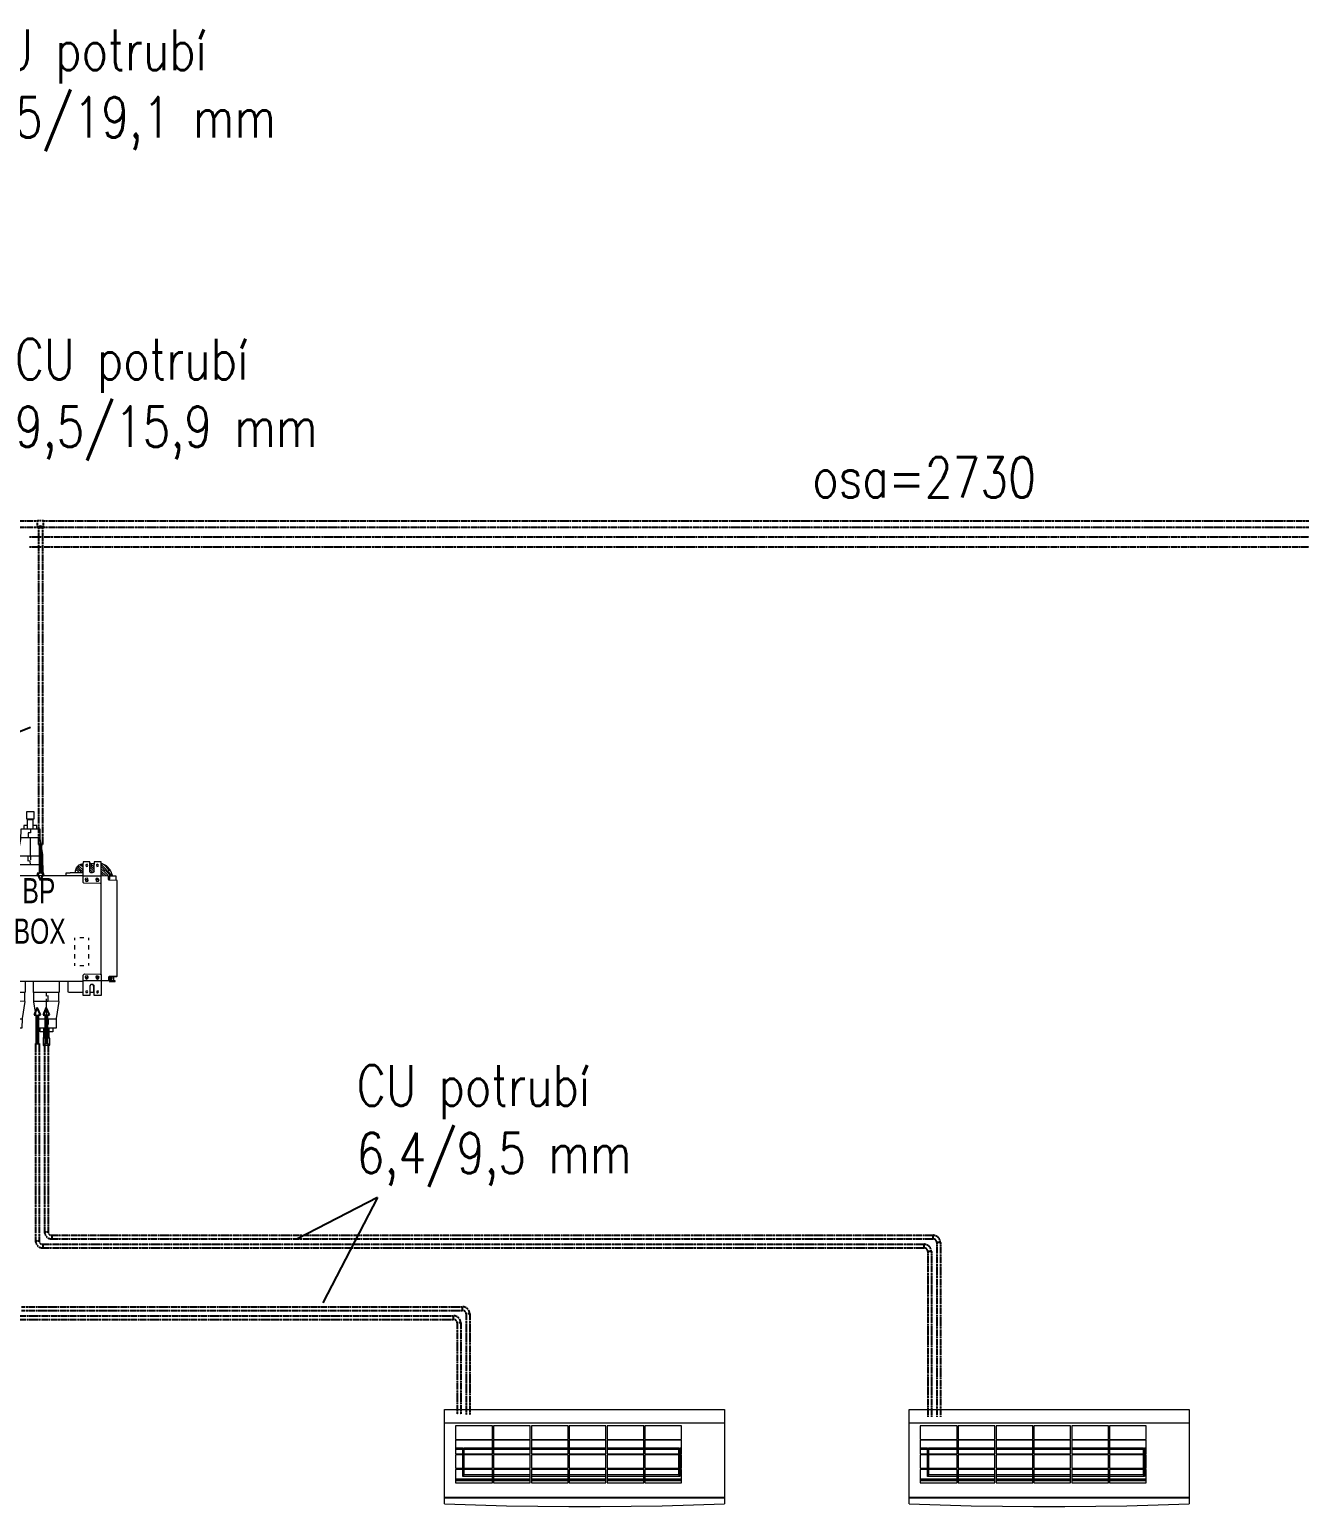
# Model space of a CAD drawing. Header units: millimetres. Extents: x 6550 to 26248, y -43348 to -38845.
# Drawn here: x 12874 to 16399, y -43348 to -39246 of the extents above; entities that cross this region are included whole.
import ezdxf

# ---------------------------------------------------------------- set-up
doc = ezdxf.new("R2010")
doc.units = ezdxf.units.MM
doc.linetypes.add('UnderCeiling', pattern=[6.7, 4.2, -1, 0.5, -1])
doc.layers.get('0').update_dxf_attribs({"color": 41})
doc.layers.add('Jednotky Daikin', color=41, linetype='Continuous')
doc.layers.add('TT_popis OT', color=41, linetype='Continuous')
for name, color, linetype, lineweight in [('PIPE-C1-EDGE', 41, 'Continuous', 25), ('VZT_DIMENZE_Pero_č.__16', 41, 'Continuous', 13), ('VZT_PROSTUPY_Pero_č.__16', 41, 'Continuous', 13)]:
    doc.layers.add(name, color=color, linetype=linetype, lineweight=lineweight)
doc.styles.add('GENERATED_STYLE_1', font='arial.ttf')
doc.styles.add('ROMANS', font='romans.shx', dxfattribs={"width": 0.8})

# ---------------------------------------------------------------- blocks, each defined once
blk = doc.blocks.new('RSen_55_ME_FB_SOg - ftxm20r5v1b - SH_daikin_tbq - standard-4344488-top')
at = {"lineweight": 18}
for p, q in [((-389, -6.7), (-389, -2.1)), ((-389, -2.1), (389, -2.1)), ((-389, -38.9), (-389, -7.5)), ((-389, -38.9), (389, -38.9)), ((389, -2.1), (389, -6.7)), ((389, -7.5), (389, -38.9)), ((-255.7, -47.3), (-357.7, -47.3)), ((-150.4, -47.3), (-252.4, -47.3)), ((-45.4, -47.3), (-147.4, -47.3)), ((59.6, -47.3), (-42.4, -47.3)), ((164.6, -47.3), (62.6, -47.3)), ((269.6, -47.3), (167.6, -47.3)), ((-357.7, -84.6), (-255.7, -84.6)), ((-255.7, -87.3), (-357.7, -87.3)), ((-357.7, -108.5), (-337.8, -108.5)), ((-255.7, -112.8), (-357.7, -112.8)), ((-337.8, -124.6), (-337.8, -108.5)), ((-334.8, -108.5), (-255.7, -108.5)), ((-334.8, -108.5), (-334.8, -124.6)), ((-252.4, -84.6), (-150.4, -84.6)), ((-150.4, -87.3), (-252.4, -87.3)), ((-252.4, -108.5), (-150.4, -108.5)), ((-150.4, -112.8), (-252.4, -112.8)), ((-147.4, -84.6), (-45.4, -84.6)), ((-45.4, -87.3), (-147.4, -87.3)), ((-147.4, -108.5), (-45.4, -108.5)), ((-45.4, -112.8), (-147.4, -112.8)), ((-42.4, -84.6), (59.6, -84.6)), ((59.6, -87.3), (-42.4, -87.3)), ((-42.4, -108.5), (59.6, -108.5)), ((59.6, -112.8), (-42.4, -112.8)), ((62.6, -84.6), (164.6, -84.6)), ((164.6, -87.3), (62.6, -87.3)), ((62.6, -108.5), (164.6, -108.5)), ((164.6, -112.8), (62.6, -112.8)), ((167.6, -84.6), (269.6, -84.6)), ((269.6, -87.3), (167.6, -87.3)), ((167.6, -108.5), (261.8, -108.5)), ((269.6, -112.8), (167.6, -112.8)), ((261.8, -124.6), (261.8, -108.5)), ((264.8, -108.5), (269.6, -108.5)), ((264.8, -108.5), (264.8, -124.6)), ((-357.7, -124.6), (-255.7, -124.6)), ((-255.7, -127.3), (-357.7, -127.3)), ((-337.8, -164.6), (-337.8, -127.3)), ((-334.8, -127.3), (-334.8, -164.6)), ((-252.4, -124.6), (-150.4, -124.6)), ((-150.4, -127.3), (-252.4, -127.3)), ((-147.4, -124.6), (-45.4, -124.6)), ((-45.4, -127.3), (-147.4, -127.3)), ((-42.4, -124.6), (59.6, -124.6)), ((59.6, -127.3), (-42.4, -127.3)), ((62.6, -124.6), (164.6, -124.6)), ((164.6, -127.3), (62.6, -127.3)), ((167.6, -124.6), (269.6, -124.6)), ((269.6, -127.3), (167.6, -127.3)), ((261.8, -164.6), (261.8, -127.3)), ((264.8, -127.3), (264.8, -164.6)), ((-357.7, -164.6), (-255.7, -164.6)), ((-255.7, -168), (-357.7, -168)), ((-357.7, -193.9), (-255.7, -193.9)), ((-357.7, -197.6), (-255.7, -197.6)), ((-357.7, -198.5), (-255.7, -198.5)), ((-337.8, -187.9), (-337.8, -168)), ((-255.7, -187.9), (-337.8, -187.9)), ((-334.8, -168), (-334.8, -181.9)), ((-334.8, -181.9), (-255.7, -181.9)), ((-334.8, -187.9), (-334.8, -181.9)), ((-252.4, -164.6), (-150.4, -164.6)), ((-150.4, -168), (-252.4, -168)), ((-252.4, -181.9), (-150.4, -181.9)), ((-150.4, -187.9), (-252.4, -187.9)), ((-252.4, -193.9), (-150.4, -193.9)), ((-252.4, -197.6), (-150.4, -197.6)), ((-252.4, -198.5), (-150.4, -198.5)), ((-147.4, -164.6), (-45.4, -164.6)), ((-45.4, -168), (-147.4, -168)), ((-147.4, -181.9), (-45.4, -181.9)), ((-45.4, -187.9), (-147.4, -187.9)), ((-147.4, -193.9), (-45.4, -193.9)), ((-147.4, -197.6), (-45.4, -197.6)), ((-147.4, -198.5), (-45.4, -198.5)), ((-42.4, -164.6), (59.6, -164.6)), ((59.6, -168), (-42.4, -168)), ((-42.4, -181.9), (59.6, -181.9)), ((59.6, -187.9), (-42.4, -187.9)), ((-42.4, -193.9), (59.6, -193.9)), ((-42.4, -197.6), (59.6, -197.6)), ((-42.4, -198.5), (59.6, -198.5)), ((62.6, -164.6), (164.6, -164.6)), ((164.6, -168), (62.6, -168)), ((62.6, -181.9), (164.6, -181.9)), ((164.6, -187.9), (62.6, -187.9)), ((62.6, -193.9), (164.6, -193.9)), ((62.6, -197.6), (164.6, -197.6)), ((62.6, -198.5), (164.6, -198.5)), ((167.6, -164.6), (269.6, -164.6)), ((269.6, -168), (167.6, -168)), ((167.6, -181.9), (261.8, -181.9)), ((264.8, -187.9), (167.6, -187.9)), ((167.6, -193.9), (269.6, -193.9)), ((167.6, -197.6), (269.6, -197.6)), ((167.6, -198.5), (269.6, -198.5)), ((261.8, -181.9), (261.8, -168)), ((261.8, -181.9), (261.8, -187.9)), ((264.8, -168), (264.8, -187.9)), ((-389, -246.6), (-389, -245.4)), ((-389, -245.4), (389, -245.4)), ((-357.7, -205.4), (-255.7, -205.4)), ((-252.4, -205.4), (-150.4, -205.4)), ((-147.4, -205.4), (-45.4, -205.4)), ((-42.4, -205.4), (59.6, -205.4)), ((62.6, -205.4), (164.6, -205.4)), ((167.6, -205.4), (269.6, -205.4)), ((389, -245.4), (389, -246.6)), ((-389, -264), (-389, -246.6)), ((-389, -246.6), (389, -246.6)), ((389, -246.6), (389, -263.9))]:
    blk.add_line(p, q, dxfattribs=at)
for points in [[(-389, -7.5, 0), (-389, -7.3, 0), (-389, -7.1, 0), (-389, -6.9, 0), (-389, -6.7, 0)], [(-389, -240.6, 0), (-389, -140.1, 0), (-389, -38.9, 0)], [(389, -6.7, 0), (389, -6.9, 0), (389, -7.1, 0), (389, -7.3, 0), (389, -7.5, 0)], [(389, -38.9, 0), (389, -140.1, 0), (389, -240.6, 0)], [(-357.7, -47.3, 0), (-357.7, -66, 0), (-357.7, -84.6, 0)], [(-255.7, -84.6, 0), (-255.7, -66, 0), (-255.7, -47.3, 0)], [(-252.4, -47.3, 0), (-252.4, -66, 0), (-252.4, -84.6, 0)], [(-150.4, -84.6, 0), (-150.4, -66, 0), (-150.4, -47.3, 0)], [(-147.4, -47.3, 0), (-147.4, -66, 0), (-147.4, -84.6, 0)], [(-45.4, -84.6, 0), (-45.4, -66, 0), (-45.4, -47.3, 0)], [(-42.4, -47.3, 0), (-42.4, -66, 0), (-42.4, -84.6, 0)], [(59.6, -84.6, 0), (59.6, -66, 0), (59.6, -47.3, 0)], [(62.6, -47.3, 0), (62.6, -66, 0), (62.6, -84.6, 0)], [(164.6, -84.6, 0), (164.6, -66, 0), (164.6, -47.3, 0)], [(167.6, -47.3, 0), (167.6, -66, 0), (167.6, -84.6, 0)], [(269.6, -84.6, 0), (269.6, -66, 0), (269.6, -47.3, 0)], [(-357.7, -87.3, 0), (-357.7, -106, 0), (-357.7, -124.6, 0)], [(-255.7, -124.6, 0), (-255.7, -106, 0), (-255.7, -87.3, 0)], [(-252.4, -87.3, 0), (-252.4, -106, 0), (-252.4, -124.6, 0)], [(-150.4, -124.6, 0), (-150.4, -106, 0), (-150.4, -87.3, 0)], [(-147.4, -87.3, 0), (-147.4, -106, 0), (-147.4, -124.6, 0)], [(-45.4, -124.6, 0), (-45.4, -106, 0), (-45.4, -87.3, 0)], [(-42.4, -87.3, 0), (-42.4, -106, 0), (-42.4, -124.6, 0)], [(59.6, -124.6, 0), (59.6, -106, 0), (59.6, -87.3, 0)], [(62.6, -87.3, 0), (62.6, -106, 0), (62.6, -124.6, 0)], [(164.6, -124.6, 0), (164.6, -106, 0), (164.6, -87.3, 0)], [(167.6, -87.3, 0), (167.6, -106, 0), (167.6, -124.6, 0)], [(269.6, -124.6, 0), (269.6, -106, 0), (269.6, -87.3, 0)], [(-357.7, -127.3, 0), (-357.7, -146, 0), (-357.7, -164.6, 0)], [(-255.7, -164.6, 0), (-255.7, -146, 0), (-255.7, -127.3, 0)], [(-252.4, -127.3, 0), (-252.4, -146, 0), (-252.4, -164.6, 0)], [(-150.4, -164.6, 0), (-150.4, -146, 0), (-150.4, -127.3, 0)], [(-147.4, -127.3, 0), (-147.4, -146, 0), (-147.4, -164.6, 0)], [(-45.4, -164.6, 0), (-45.4, -146, 0), (-45.4, -127.3, 0)], [(-42.4, -127.3, 0), (-42.4, -146, 0), (-42.4, -164.6, 0)], [(59.6, -164.6, 0), (59.6, -146, 0), (59.6, -127.3, 0)], [(62.6, -127.3, 0), (62.6, -146, 0), (62.6, -164.6, 0)], [(164.6, -164.6, 0), (164.6, -146, 0), (164.6, -127.3, 0)], [(167.6, -127.3, 0), (167.6, -146, 0), (167.6, -164.6, 0)], [(269.6, -164.6, 0), (269.6, -146, 0), (269.6, -127.3, 0)], [(-357.7, -168, 0), (-357.7, -186.7, 0), (-357.7, -205.4, 0)], [(-255.7, -205.4, 0), (-255.7, -186.7, 0), (-255.7, -168, 0)], [(-252.4, -168, 0), (-252.4, -186.7, 0), (-252.4, -205.4, 0)], [(-150.4, -205.4, 0), (-150.4, -186.7, 0), (-150.4, -168, 0)], [(-147.4, -168, 0), (-147.4, -186.7, 0), (-147.4, -205.4, 0)], [(-45.4, -205.4, 0), (-45.4, -186.7, 0), (-45.4, -168, 0)], [(-42.4, -168, 0), (-42.4, -186.7, 0), (-42.4, -205.4, 0)], [(59.6, -205.4, 0), (59.6, -186.7, 0), (59.6, -168, 0)], [(62.6, -168, 0), (62.6, -186.7, 0), (62.6, -205.4, 0)], [(164.6, -205.4, 0), (164.6, -186.7, 0), (164.6, -168, 0)], [(167.6, -168, 0), (167.6, -186.7, 0), (167.6, -205.4, 0)], [(269.6, -205.4, 0), (269.6, -186.7, 0), (269.6, -168, 0)], [(-389, -245.4, 0), (-389, -244, 0), (-389, -242.4, 0), (-389, -240.6, 0)], [(389, -240.6, 0), (389, -242.4, 0), (389, -244, 0), (389, -245.4, 0)], [(-389, -264, 0), (-302.6, -266.8, 0), (-216.1, -268.9, 0), (-129.7, -270.3, 0), (-43.2, -271, 0), (43.2, -271, 0), (129.7, -270.3, 0), (216.1, -268.8, 0), (302.6, -266.7, 0), (389, -263.9, 0)]]:
    blk.add_polyline3d(points, dxfattribs=at)
blk = doc.blocks.new('BP BOX 2')
at = {"layer": 'VZT_DIMENZE_Pero_č.__16', "color": 0, "linetype": 'Continuous', "lineweight": 13}
for p, q in [((117.5, 510), (96.4, 510)), ((96.4, 510), (96.4, 490.6)), ((117.5, 491.2), (117.5, 510)), ((80.4, 462.1), (79.9, 433.6)), ((134.1, 462.1), (80.4, 462.1)), ((99.3, 472.4), (89, 472.4)), ((89, 472.4), (89, 462.1)), ((96.4, 490.6), (115.2, 490.6)), ((98.1, 490.1), (98.1, 490.6)), ((98.7, 489.5), (98.1, 490.1)), ((99.3, 488.9), (98.7, 489.5)), ((99.3, 488.4), (99.3, 488.9)), ((99.3, 462.1), (99.3, 488.4)), ((114.7, 488.4), (99.3, 488.4)), ((107.3, 451.8), (101.6, 451.8)), ((101.6, 451.8), (101.6, 438.2)), ((107.3, 462.1), (107.3, 451.8)), ((114.7, 488.9), (115.2, 490.6)), ((114.7, 472.4), (114.7, 488.9)), ((114.7, 462.1), (114.7, 472.4)), ((124.9, 472.4), (114.7, 472.4)), ((115.2, 490.6), (117.5, 491.2)), ((124.9, 462.1), (124.9, 472.4)), ((134.1, 435.3), (134.1, 462.1)), ((79.9, 433.6), (71.9, 389.1)), ((101, 437.6), (80.4, 437.6)), ((101.6, 438.2), (101, 437.6)), ((106.7, 438.2), (101.6, 438.2)), ((107.3, 437.6), (106.7, 438.2)), ((107.3, 387.4), (107.3, 437.6)), ((134.1, 437.6), (107.3, 437.6)), ((141.5, 391.9), (134.1, 435.3)), ((0.6, 58.8), (0, 371.4)), ((0, 371.4), (19.4, 371.4)), ((19.4, 371.4), (18.8, 349.2)), ((31.4, 371.4), (30.8, 345.2)), ((50.2, 371.4), (31.4, 371.4)), ((50.2, 332.6), (50.2, 371.4)), ((71.9, 389.1), (71.9, 332.6)), ((104.4, 387.4), (71.9, 387.4)), ((101.6, 373.1), (101.6, 387.4)), ((106.7, 374.3), (101.6, 373.1)), ((105, 386.8), (104.4, 387.4)), ((106.1, 386.8), (105, 386.8)), ((106.7, 387.4), (106.1, 386.8)), ((107.3, 387.4), (106.7, 386.8)), ((142.1, 387.4), (106.7, 387.4)), ((106.7, 386.8), (106.7, 386.2)), ((106.7, 386.2), (107.3, 385.7)), ((107.3, 362.8), (106.7, 374.3)), ((107.3, 385.7), (107.3, 377.1)), ((142.6, 332.6), (141.5, 391.9)), ((253.9, 371.4), (253.3, 361.7)), ((272.7, 371.4), (253.9, 371.4)), ((272.7, 354.3), (272.7, 371.4)), ((284.7, 371.4), (284.1, 364)), ((303.5, 371.4), (284.7, 371.4)), ((303.5, 365.7), (303.5, 371.4)), ((50.2, 331.5), (0, 331.5)), ((9.1, 364.6), (7.4, 363.4)), ((7.4, 363.4), (8, 358.9)), ((8, 358.9), (12, 359.4)), ((12, 363.4), (9.1, 364.6)), ((13.1, 360.6), (12, 363.4)), ((12, 359.4), (13.1, 360.6)), ((18.8, 349.2), (18.8, 349.7)), ((19.4, 344), (19.4, 348)), ((20.5, 348), (19.4, 348)), ((23.4, 344.6), (19.4, 344)), ((21.7, 344), (20, 342.9)), ((20, 342.9), (20, 344)), ((22.8, 346.3), (20.5, 348)), ((20.5, 342.3), (20.5, 342.9)), ((21.1, 342.3), (20.5, 342.3)), ((21.1, 347.4), (21.1, 348)), ((21.1, 346.3), (21.1, 347.4)), ((21.7, 346.3), (21.1, 346.3)), ((21.1, 342.3), (21.7, 344)), ((21.1, 341.7), (21.1, 342.3)), ((26.8, 340.6), (21.1, 341.7)), ((21.7, 346.3), (22.3, 346.9)), ((22.3, 345.7), (21.7, 346.3)), ((21.7, 345.7), (21.7, 346.3)), ((22.3, 345.2), (21.7, 345.7)), ((22.3, 346.9), (22.8, 346.3)), ((22.8, 346.3), (22.3, 345.7)), ((22.8, 345.2), (22.3, 345.2)), ((23.4, 346.3), (22.8, 346.3)), ((24.5, 346.3), (22.8, 346.3)), ((23.4, 344.6), (22.8, 345.2)), ((23.4, 342.9), (22.8, 342.3)), ((22.8, 342.3), (22.8, 341.2)), ((23.4, 345.7), (23.4, 346.3)), ((24.5, 345.7), (23.4, 344.6)), ((23.4, 344.6), (23.4, 342.9)), ((24, 344), (24.5, 344.6)), ((24, 343.4), (24, 344)), ((24.5, 342.9), (24, 343.4)), ((28.5, 345.2), (24.5, 346.3)), ((26.8, 342.9), (24.5, 345.7)), ((24.5, 344.6), (25.1, 344)), ((24.5, 343.4), (25.1, 344)), ((25.1, 342.9), (24.5, 343.4)), ((25.1, 342.9), (24.5, 342.9)), ((25.7, 344), (25.1, 344)), ((25.7, 343.4), (25.1, 342.9)), ((25.7, 342.9), (25.1, 342.3)), ((25.1, 342.3), (25.1, 340.6)), ((25.7, 343.4), (25.7, 344)), ((25.7, 343.4), (25.7, 342.9)), ((27.4, 342.9), (26.8, 342.9)), ((28.5, 341.7), (26.8, 342.9)), ((28, 341.7), (26.8, 340.6)), ((28, 342.3), (27.4, 342.9)), ((28, 341.7), (28, 342.3)), ((30.8, 345.2), (28.5, 345.2)), ((30.2, 344.6), (28.5, 341.7)), ((39.4, 364), (37.1, 362.8)), ((37.1, 362.8), (38.2, 358.9)), ((38.2, 358.9), (42.2, 359.4)), ((42.2, 363.4), (39.4, 364)), ((42.8, 360), (42.2, 363.4)), ((42.2, 359.4), (42.8, 360)), ((50.2, 331.5), (49.6, 314.4)), ((50.2, 331.5), (50.2, 332.6)), ((253.9, 332.6), (50.2, 332.6)), ((142.1, 362.8), (71.9, 362.8)), ((216.8, 340), (205.4, 340)), ((205.4, 340), (205.4, 332.6)), ((217.4, 340.6), (216.8, 340)), ((232.2, 340.6), (217.4, 340.6)), ((232.2, 346.3), (235.1, 354.3)), ((232.2, 342.9), (232.2, 346.3)), ((232.2, 341.7), (232.2, 342.9)), ((233.3, 342.9), (232.2, 342.9)), ((232.2, 341.7), (232.2, 340.6)), ((233.3, 341.7), (232.2, 341.7)), ((234.5, 349.2), (233.3, 349.2)), ((233.3, 341.2), (233.3, 342.9)), ((253.3, 340.6), (233.3, 341.2)), ((240.8, 343.4), (234.5, 349.2)), ((235.1, 354.3), (240.2, 360.6)), ((236.2, 353.7), (235.1, 353.7)), ((247, 343.4), (236.2, 353.7)), ((249.3, 346.3), (237.9, 357.7)), ((240.2, 360.6), (244.8, 357.1)), ((241.3, 340.6), (240.8, 343.4)), ((245.9, 363.4), (241.3, 361.7)), ((241.3, 361.7), (241.3, 360.6)), ((244.8, 357.1), (252.2, 349.7)), ((246.5, 364.6), (249.9, 365.1)), ((246.5, 362.3), (246.5, 364.6)), ((253.3, 357.1), (246.5, 362.3)), ((247.6, 340.6), (247, 343.4)), ((253.3, 343.4), (249.3, 346.3)), ((249.9, 365.7), (253.9, 366.3)), ((249.9, 364.6), (249.9, 365.7)), ((253.3, 361.7), (249.9, 364.6)), ((252.2, 349.7), (253.3, 349.7)), ((253.3, 357.1), (253.9, 357.1)), ((253.3, 349.7), (253.9, 349.7)), ((253.3, 343.4), (253.9, 343.4)), ((253.9, 331.5), (253.9, 361.1)), ((304.1, 332), (253.9, 331.5)), ((253.9, 314.4), (253.9, 331.5)), ((264.7, 364.6), (261.3, 363.4)), ((261.3, 363.4), (261.9, 358.9)), ((261.9, 358.9), (265.9, 359.4)), ((267, 361.1), (264.7, 364.6)), ((265.9, 359.4), (267, 361.1)), ((275, 366.8), (272.7, 366.8)), ((273.8, 360.6), (272.7, 360.6)), ((272.7, 348), (272.7, 354.3)), ((273.8, 354.3), (272.7, 354.3)), ((272.7, 344.6), (272.7, 348)), ((273.8, 348), (272.7, 348)), ((275.6, 341.2), (272.7, 344.6)), ((280.1, 354.3), (273.8, 360.6)), ((281.3, 346.9), (273.8, 354.3)), ((279.6, 342.3), (273.8, 348)), ((275, 365.7), (275, 366.8)), ((275, 366.8), (281.8, 366.8)), ((280.1, 360.6), (275, 365.7)), ((279.6, 340.6), (275.6, 341.2)), ((281.8, 341.7), (279.6, 342.3)), ((279.6, 341.7), (279.6, 340.6)), ((284.1, 357.7), (280.1, 360.6)), ((284.1, 351.4), (280.1, 354.3)), ((281.8, 365.7), (281.8, 366.8)), ((281.8, 366.8), (284.7, 366.8)), ((284.1, 364), (281.8, 365.7)), ((284.7, 346.3), (281.8, 341.7)), ((283, 345.2), (283, 345.7)), ((283, 345.7), (283.5, 345.2)), ((283.5, 345.2), (283, 345.2)), ((284.1, 357.7), (284.7, 357.7)), ((284.1, 351.4), (284.7, 351.4)), ((284.7, 346.3), (284.7, 363.4)), ((292.7, 364.6), (291, 363.4)), ((291, 363.4), (291.5, 358.9)), ((291.5, 358.9), (295.5, 359.4)), ((295.5, 363.4), (292.7, 364.6)), ((296.7, 361.1), (295.5, 363.4)), ((295.5, 359.4), (296.7, 361.1)), ((303.5, 362.8), (303.5, 365.7)), ((306.4, 365.7), (303.5, 365.7)), ((303.5, 357.7), (303.5, 362.8)), ((304.7, 362.8), (303.5, 362.8)), ((303.5, 351.4), (303.5, 357.7)), ((304.7, 357.7), (303.5, 357.7)), ((303.5, 346.3), (303.5, 351.4)), ((305.2, 350.9), (303.5, 351.4)), ((303.5, 332.6), (303.5, 345.7)), ((303.5, 345.7), (316.1, 334.3)), ((309.2, 334.9), (303.5, 338.9)), ((325.8, 332), (303.5, 332.6)), ((303.5, 58.8), (303.5, 331.5)), ((316.6, 350.9), (304.7, 362.8)), ((311.5, 350.9), (304.7, 357.7)), ((308.1, 346.9), (305.2, 350.9)), ((311.5, 363.4), (306.4, 365.7)), ((308.1, 346.9), (308.1, 346.3)), ((309.8, 332), (309.2, 334.9)), ((310.9, 345.2), (310.9, 346.3)), ((321.8, 334.9), (310.9, 345.2)), ((313.2, 362.8), (311.5, 363.4)), ((314.4, 346.9), (311.5, 350.9)), ((318.9, 360), (313.2, 362.8)), ((323.5, 350.9), (313.2, 361.7)), ((313.8, 362.3), (313.8, 362.8)), ((314.4, 346.9), (314.4, 346.3)), ((316.1, 334.3), (316.1, 332)), ((319.5, 346.9), (316.6, 350.9)), ((317.8, 345.2), (317.8, 346.3)), ((325.8, 337.2), (317.8, 345.2)), ((320.1, 358.3), (318.9, 360)), ((319.5, 346.9), (319.5, 346.3)), ((328.6, 349.2), (320.1, 358.3)), ((322.3, 332), (321.8, 334.9)), ((322.3, 345.2), (322.3, 346.3)), ((332, 335.5), (322.3, 345.2)), ((326.3, 346.9), (323.5, 350.9)), ((324.6, 322.3), (324.6, 332)), ((328.6, 333.2), (325.8, 337.2)), ((326.3, 322.3), (325.8, 332.6)), ((325.8, 332.6), (344.6, 332.6)), ((326.3, 346.9), (326.3, 346.3)), ((326.9, 330.3), (326.3, 330.3)), ((327.5, 329.8), (326.9, 330.3)), ((328, 329.8), (327.5, 329.8)), ((328, 324.1), (328, 329.8)), ((329.2, 346.3), (328.6, 349.2)), ((329.2, 345.2), (329.2, 346.3)), ((330.3, 345.7), (329.2, 345.2)), ((331.5, 343.4), (330.3, 345.7)), ((334.3, 335.5), (331.5, 343.4)), ((334.3, 335.5), (332, 335.5)), ((333.2, 334.9), (333.8, 334.3)), ((333.2, 334.3), (333.2, 334.9)), ((333.8, 334.3), (333.2, 334.3)), ((333.8, 333.8), (333.2, 333.2)), ((333.2, 333.2), (333.8, 333.2)), ((334.3, 334.3), (333.8, 333.8)), ((334.3, 335.5), (334.3, 334.3)), ((344.6, 332.6), (344.6, 320.1)), ((2.3, 312.1), (0.6, 312.6)), ((46.8, 311.5), (2.3, 312.1)), ((7.4, 325.2), (5.7, 322.9)), ((5.7, 322.9), (6.3, 318.9)), ((6.3, 318.9), (8, 317.2)), ((11.4, 325.2), (7.4, 325.2)), ((8, 317.2), (12.6, 317.8)), ((10.3, 321.8), (8.6, 321.8)), ((12, 325.2), (10.3, 323.5)), ((10.3, 323.5), (10.3, 320.1)), ((10.3, 321.8), (12, 321.8)), ((14.8, 321.8), (12, 325.2)), ((12.6, 317.8), (14.8, 321.8)), ((37.1, 325.2), (35.9, 323.5)), ((35.9, 323.5), (36.5, 318.3)), ((36.5, 318.3), (38.2, 317.2)), ((42.2, 325.8), (37.1, 325.2)), ((39.9, 321.8), (38.2, 321.8)), ((38.2, 317.2), (42.8, 317.8)), ((39.9, 321.8), (39.9, 323.5)), ((39.9, 321.8), (39.9, 319.5)), ((39.9, 321.8), (42.2, 321.8)), ((43.4, 324.1), (42.2, 325.8)), ((42.8, 317.8), (44.5, 320.1)), ((44.5, 320.1), (43.4, 324.1)), ((49.6, 314.4), (46.8, 311.5)), ((255.6, 312.1), (253.9, 314.4)), ((300.7, 311.5), (255.6, 312.1)), ((260.7, 325.2), (259.6, 323.5)), ((259.6, 323.5), (260.2, 318.3)), ((260.2, 318.3), (261.9, 317.2)), ((265.9, 325.8), (260.7, 325.2)), ((263.6, 321.8), (261.9, 321.8)), ((261.9, 317.2), (266.4, 317.8)), ((263.6, 321.8), (263.6, 323.5)), ((263.6, 321.8), (263.6, 319.5)), ((263.6, 321.8), (265.9, 321.8)), ((267, 324.6), (265.9, 325.8)), ((266.4, 317.8), (268.1, 320.1)), ((268.1, 320.1), (267, 324.6)), ((290.4, 325.2), (289.3, 323.5)), ((289.3, 323.5), (289.8, 318.3)), ((289.8, 318.3), (291.5, 317.2)), ((295, 325.2), (290.4, 325.2)), ((291.5, 317.2), (296.1, 317.8)), ((293.8, 321.8), (292.1, 321.8)), ((295.5, 325.2), (293.8, 323.5)), ((293.8, 323.5), (293.8, 320.1)), ((293.8, 321.8), (295.5, 321.8)), ((298.4, 321.8), (295.5, 325.2)), ((296.1, 317.8), (298.4, 321.8)), ((303.5, 313.2), (300.7, 311.5)), ((325.2, 321.8), (324.6, 322.3)), ((325.2, 321.8), (326.3, 322.3)), ((325.2, 321.8), (325.8, 321.8)), ((325.2, 320.6), (325.2, 321.8)), ((348, 319.5), (325.2, 320.6)), ((326.3, 323.5), (327.5, 323.5)), ((327.5, 323.5), (328, 324.1)), ((348.6, 54.2), (348, 319.5)), ((230.5, 153.5), (230.5, 160.3)), ((230.5, 128.4), (230.5, 139.8)), ((255.6, 160.3), (244.2, 160.3)), ((269.9, 153.5), (269.9, 160.3)), ((269.9, 128.4), (269.9, 139.8)), ((230.5, 103.3), (230.5, 114.7)), ((230.5, 82.7), (230.5, 89.6)), ((255.6, 82.7), (244.2, 82.7)), ((269.9, 103.3), (269.9, 114.7)), ((269.9, 83.3), (269.9, 89.6)), ((0, 55.3), (0.6, 58.8)), ((0, 0), (0, 55.3)), ((2.9, 59.9), (0.6, 58.8)), ((46.2, 60.5), (2.9, 59.9)), ((7.4, 54.2), (5.7, 51.9)), ((5.7, 51.9), (6.3, 47.9)), ((6.3, 47.9), (7.4, 46.2)), ((11.4, 54.2), (7.4, 54.2)), ((7.4, 46.2), (11.4, 46.2)), ((9.7, 50.2), (8.6, 50.2)), ((11.4, 54.2), (9.7, 50.2)), ((10.3, 50.8), (9.7, 50.8)), ((9.7, 50.8), (9.7, 50.2)), ((9.7, 49.6), (9.7, 50.2)), ((10.8, 49.6), (9.7, 49.6)), ((10.3, 50.8), (10.8, 50.8)), ((10.8, 50.8), (10.8, 49.6)), ((14.8, 50.8), (11.4, 54.2)), ((11.4, 46.2), (14.3, 48.5)), ((14.3, 49.6), (14.8, 50.8)), ((14.3, 48.5), (14.3, 49.6)), ((37.1, 54.2), (35.9, 52.5)), ((35.9, 52.5), (36.5, 47.4)), ((36.5, 47.4), (40.5, 45.6)), ((42.2, 54.8), (37.1, 54.2)), ((41.6, 50.2), (38.2, 50.2)), ((39.9, 50.2), (39.9, 52.5)), ((39.9, 50.2), (39.9, 48.5)), ((40.5, 45.6), (44.5, 49.1)), ((43.9, 51.9), (41.6, 50.2)), ((43.4, 51.9), (42.2, 54.8)), ((44.5, 49.1), (43.9, 51.9)), ((49.6, 57.6), (46.2, 60.5)), ((50.2, 39.4), (49.6, 57.6)), ((253.9, 57.1), (257.3, 60.5)), ((253.9, 0), (253.9, 57.1)), ((257.3, 60.5), (300.7, 59.9)), ((260.7, 54.2), (259.6, 52.5)), ((259.6, 52.5), (260.2, 47.4)), ((260.2, 47.4), (264.1, 45.6)), ((265.9, 54.8), (260.7, 54.2)), ((265.3, 50.2), (261.9, 50.2)), ((263.6, 50.2), (263.6, 52.5)), ((263.6, 50.2), (263.6, 48.5)), ((264.1, 45.6), (268.1, 49.1)), ((265.9, 50.8), (265.3, 50.2)), ((267.6, 51.9), (265.9, 54.8)), ((266.4, 50.8), (265.9, 50.8)), ((267, 51.9), (266.4, 51.3)), ((266.4, 51.3), (266.4, 50.8)), ((267.6, 51.9), (267, 51.9)), ((268.1, 49.1), (267.6, 51.9)), ((290.4, 54.2), (289.3, 52.5)), ((289.3, 52.5), (289.8, 47.4)), ((289.8, 47.4), (293.8, 45.6)), ((295, 54.2), (290.4, 54.2)), ((293.2, 50.2), (292.1, 50.2)), ((295, 54.2), (293.2, 50.2)), ((293.8, 50.8), (293.2, 50.8)), ((293.2, 50.8), (293.2, 50.2)), ((293.2, 49.6), (293.2, 50.2)), ((294.4, 49.6), (293.2, 49.6)), ((293.8, 50.8), (294.4, 50.8)), ((293.8, 45.6), (297.8, 48.5)), ((294.4, 50.8), (294.4, 49.6)), ((298.4, 50.8), (295, 54.2)), ((297.8, 49.6), (298.4, 50.8)), ((297.8, 48.5), (297.8, 49.6)), ((300.7, 59.9), (303.5, 58.8)), ((303.5, 58.8), (303.5, 25.7)), ((324.6, 51.3), (324.1, 40.5)), ((325.8, 53.1), (324.6, 51.3)), ((326.9, 41.1), (324.6, 41.1)), ((325.8, 51.9), (325.2, 51.9)), ((346.9, 53.1), (325.8, 53.1)), ((326.9, 49.6), (326.3, 49.6)), ((346.3, 51.9), (326.9, 51.3)), ((326.9, 51.3), (326.9, 41.1)), ((329.2, 46.8), (326.9, 49.6)), ((327.5, 42.8), (326.9, 42.8)), ((326.9, 41.1), (327.5, 38.2)), ((328, 45.6), (327.5, 42.8)), ((329.2, 45.6), (328, 45.6)), ((328.6, 46.8), (329.2, 47.4)), ((328.6, 45.6), (328.6, 46.8)), ((330.3, 50.8), (329.2, 46.8)), ((330.3, 41.1), (329.2, 45.6)), ((330.3, 42.2), (329.8, 42.2)), ((331.5, 49.1), (330.3, 50.8)), ((330.9, 42.2), (330.3, 42.2)), ((338.9, 41.1), (330.3, 41.1)), ((332, 45.6), (330.9, 42.2)), ((332, 47.4), (331.5, 49.1)), ((333.2, 46.8), (332, 47.4)), ((333.2, 45.6), (332, 45.6)), ((332.6, 46.8), (333.2, 47.4)), ((332.6, 45.6), (332.6, 46.8)), ((333.8, 51.3), (333.2, 46.8)), ((333.8, 40.5), (333.2, 45.6)), ((338.9, 41.1), (338.9, 51.3)), ((342.3, 40.5), (338.9, 41.1)), ((346.9, 53.1), (346.3, 51.9)), ((346.9, 53.1), (348.6, 54.2)), ((50.2, 40.5), (0, 40.5)), ((18.8, 0), (0, 0)), ((12, 13.1), (8, 12.6)), ((8, 12.6), (8, 8)), ((8, 8), (11.4, 8)), ((11.4, 8), (13.1, 9.7)), ((13.1, 9.7), (12, 13.1)), ((20, 29.7), (18.8, 25.7)), ((18.8, 25.7), (18.8, 0)), ((22.8, 31.4), (20, 29.7)), ((21.7, 29.7), (21.1, 30.2)), ((21.7, 9.1), (21.7, 29.7)), ((22.3, 8.6), (21.7, 9.1)), ((22.3, 8.6), (21.7, 8.6)), ((25.1, 8.6), (22.3, 8.6)), ((22.3, -16), (22.3, 8.6)), ((29.1, 30.2), (22.8, 31.4)), ((25.1, -39.9), (25.1, 21.7)), ((31.4, 8.6), (25.1, 8.6)), ((30.8, 27.4), (29.1, 30.2)), ((31.4, 0), (30.8, 27.4)), ((49.6, 0), (31.4, 0)), ((37.7, 8.6), (37.7, 12.6)), ((37.7, 12.6), (41.6, 12.6)), ((39.4, 8), (37.7, 8.6)), ((42.8, 9.1), (39.4, 8)), ((41.6, 12.6), (42.8, 12)), ((42.8, 12), (42.2, 8.6)), ((50.2, 8.6), (49.6, 0)), ((50.2, 8.6), (50.2, 39.4)), ((253.9, 39.4), (50.2, 39.4)), ((91.9, 8.6), (50.2, 8.6)), ((57.1, -1.7), (57.1, 8.6)), ((91.9, 8.6), (91.9, 9.1)), ((92.4, 9.1), (91.9, 8.6)), ((91.9, -16), (91.9, 8.6)), ((92.4, 39.4), (92.4, 9.1)), ((116.4, 8.6), (116.4, 39.4)), ((186.6, 8.6), (116.4, 8.6)), ((117, -18.3), (117, 8.6)), ((152.3, -1.7), (152.3, 8.6)), ((187.1, 9.1), (186.6, 8.6)), ((186.6, -16), (186.6, 8.6)), ((187.7, 9.7), (187.1, 9.1)), ((187.7, 39.4), (187.7, 9.7)), ((211.1, 39.4), (211.1, 9.7)), ((253.9, 8.6), (212.8, 8.6)), ((303.5, 40.5), (253.9, 40.5)), ((272.1, 0), (253.9, 0)), ((265.3, 13.1), (261.3, 12.6)), ((261.3, 12.6), (261.3, 8.6)), ((261.3, 8.6), (265.9, 8.6)), ((265.9, 12), (265.3, 13.1)), ((267, 10.3), (265.9, 12)), ((265.9, 8.6), (267, 10.3)), ((272.7, 27.4), (272.1, 0)), ((275, 30.8), (272.7, 27.4)), ((281.8, 8.6), (272.7, 8.6)), ((281.8, 30.8), (275, 30.8)), ((282.4, 25.7), (281.8, 30.8)), ((282.4, 9.1), (281.8, 8.6)), ((283.5, 28.5), (282.4, 28.5)), ((282.4, 25.7), (282.4, 9.1)), ((284.1, 28), (283.5, 28.5)), ((284.1, 26.2), (284.1, 28)), ((284.7, 25.7), (284.1, 26.2)), ((284.7, 0), (284.7, 25.7)), ((302.9, 0), (284.7, 0)), ((295.5, 13.1), (291.5, 12.6)), ((291.5, 12.6), (291.5, 8)), ((291.5, 8), (295, 8)), ((295, 8), (296.7, 10.3)), ((296.7, 10.3), (295.5, 13.1)), ((303.5, 0.6), (302.9, 0)), ((324.1, 40.5), (303.5, 40.5)), ((303.5, 25.7), (303.5, 0.6)), ((327.5, 38.2), (342.3, 38.8)), ((332, 38.2), (332, 40.5)), ((342.3, 38.8), (342.3, 40.5)), ((22.3, -18.3), (22.3, -16)), ((25.1, -16), (22.3, -16)), ((22.8, -18.8), (22.3, -18.3)), ((22.8, -21.7), (22.8, -18.8)), ((23.4, -22.2), (22.8, -21.7)), ((23.4, -25.1), (23.4, -22.2)), ((24.5, -25.1), (23.4, -25.1)), ((24.5, -25.1), (25.1, -25.1)), ((57.1, -16), (25.1, -16)), ((26.2, -42.2), (25.1, -39.9)), ((62.2, -1.1), (57.1, -1.7)), ((57.1, -14.3), (57.1, -9.1)), ((57.1, -16), (57.6, -15.4)), ((57.1, -65.6), (57.1, -15.4)), ((57.1, -15.4), (62.2, -15.4)), ((62.2, -15.4), (62.2, -1.1)), ((91.9, -16), (62.2, -15.4)), ((91.9, -16), (84.4, -63.3)), ((152.3, -16), (117, -16)), ((124.4, -61), (117, -18.3)), ((156.9, -1.1), (152.3, -1.7)), ((152.3, -14.3), (152.3, -9.1)), ((152.3, -16), (152.9, -15.4)), ((152.3, -65.6), (152.3, -15.4)), ((152.3, -15.4), (156.9, -15.4)), ((156.9, -15.4), (156.9, -1.1)), ((186.6, -16), (156.9, -15.4)), ((186.6, -16), (179.1, -63.3)), ((29.7, -61), (26.2, -42.2)), ((30.2, -90.7), (29.7, -61)), ((57.1, -65.6), (30.2, -65.6)), ((84.4, -65.6), (57.1, -65.6)), ((58.8, -79.3), (57.1, -79.3)), ((57.1, -79.3), (57.1, -90.7)), ((59.3, -79.9), (58.8, -79.3)), ((62.2, -79.9), (59.3, -79.9)), ((62.2, -65.6), (62.2, -79.9)), ((84.4, -63.3), (83.9, -90.7)), ((124.9, -90.7), (124.4, -61)), ((152.3, -65.6), (124.9, -65.6)), ((179.1, -65.6), (152.3, -65.6)), ((154, -79.3), (152.3, -79.3)), ((152.3, -79.3), (152.3, -90.7)), ((154.6, -79.9), (154, -79.3)), ((156.9, -79.9), (154.6, -79.9)), ((156.9, -66.2), (156.9, -79.9)), ((179.1, -63.3), (178.6, -90.7)), ((83.9, -90.7), (30.2, -90.7)), ((39.4, -100.4), (39.4, -90.7)), ((49.1, -100.4), (39.4, -100.4)), ((47.9, -118.7), (47.4, -128.9)), ((65, -118.7), (47.9, -118.7)), ((65, -116.4), (48.5, -116.4)), ((48.5, -116.4), (48.5, -118.7)), ((49.1, -116.4), (49.1, -90.7)), ((65, -100.4), (65, -90.7)), ((65, -118.7), (65, -100.4)), ((74.7, -100.4), (65, -100.4)), ((65, -118.7), (66.2, -118.7)), ((66.2, -118.7), (66.2, -138.1)), ((75.3, -99.8), (74.7, -100.4)), ((75.3, -90.7), (75.3, -99.8)), ((178.6, -90.7), (124.9, -90.7)), ((134.1, -100.4), (134.1, -90.7)), ((144.3, -100.4), (134.1, -100.4)), ((159.7, -118.7), (142.6, -118.7)), ((142.6, -118.7), (142.6, -138.6)), ((143.8, -116.4), (143.2, -117)), ((143.2, -117), (143.2, -118.7)), ((159.7, -116.4), (143.8, -116.4)), ((144.3, -116.4), (144.3, -90.7)), ((159.7, -100.4), (159.7, -90.7)), ((159.7, -118.7), (159.7, -100.4)), ((169.4, -100.4), (159.7, -100.4)), ((160.9, -118.7), (159.7, -118.7)), ((160.9, -138.1), (160.9, -118.7)), ((170, -99.8), (169.4, -100.4)), ((170, -90.7), (170, -99.8)), ((47.9, -129.5), (47.4, -128.9)), ((47.9, -138.6), (47.9, -129.5)), ((65.6, -138.6), (47.9, -138.6)), ((66.2, -138.1), (65.6, -138.6)), ((142.6, -138.6), (160.9, -138.1))]:
    blk.add_line(p, q, dxfattribs=at)
at = {"layer": 'VZT_PROSTUPY_Pero_č.__16', "color": 0, "linetype": 'Continuous', "lineweight": 13, "char_height": 70, "attachment_point": 7, "style": 'GENERATED_STYLE_1'}
for s, insert in [('\\A1;{\\W0.700000x;\\pql;\\fArial|b0|i0|c238|p38;BP }', (85.2, 256.4)), ('\\A1;{\\W0.700000x;\\pql;\\fArial|b0|i0|c238|p38;BOX }', (61, 142.9))]:
    blk.add_mtext(s, dxfattribs=dict(at, insert=insert))

msp = doc.modelspace()

# ---------------------------------------------------------------- linework, layer by layer
at = {"layer": 'PIPE-C1-EDGE', "linetype": 'UnderCeiling', "lineweight": 25}
for p, q in [((12424.3, -40610.2, 2400), (12895.6, -40610.2, 2400)), ((12424.3, -40628.2, 2400), (12895.6, -40628.2, 2400)), ((12912.4, -40610.2, 2400), (12895.6, -40610.2, 2400)), ((12896.2, -40628.2, 2400), (12895.6, -40628.2, 2400)), ((12912.4, -40628.2, 2400), (12910, -40628.2, 2400)), ((12912.4, -40610.2, 2400), (21298.3, -40610.2, 2400)), ((12912.4, -40628.2, 2400), (21298.3, -40628.2, 2400)), ((12873.6, -40655.2, 2400), (21304.1, -40655.2, 2400)), ((12873.6, -40683.2, 2400), (21304.1, -40683.2, 2400))]:
    msp.add_line(p, q, dxfattribs=at)
at = {"layer": 'PIPE-C1-EDGE', "linetype": 'UnderCeiling', "lineweight": 25, "extrusion": (-0.814982, -0.531436, 0.231041)}
msp.add_line((12898.5, -40627.9, 2402.3), (12898, -40628.2, 2400), dxfattribs=at)
at = {"layer": 'PIPE-C1-EDGE', "linetype": 'UnderCeiling', "lineweight": 25, "extrusion": (-0.681266, -0.400663, 0.612655)}
msp.add_line((12899.8, -40627.2, 2404.2), (12898.5, -40627.9, 2402.3), dxfattribs=at)
at = {"layer": 'PIPE-C1-EDGE', "linetype": 'UnderCeiling', "lineweight": 25, "extrusion": (-0.479047, -0.208442, 0.852682)}
msp.add_line((12901.7, -40626.3, 2405.5), (12899.8, -40627.2, 2404.2), dxfattribs=at)
at = {"layer": 'PIPE-C1-EDGE', "linetype": 'UnderCeiling', "lineweight": 25, "extrusion": (-0.189931, -0.031605, 0.981289)}
msp.add_line((12904, -40625.9, 2406), (12901.7, -40626.3, 2405.5), dxfattribs=at)
at = {"layer": 'PIPE-C1-EDGE', "linetype": 'UnderCeiling', "lineweight": 25, "extrusion": (0.189931, -0.031605, 0.981289)}
msp.add_line((12906.3, -40626.3, 2405.5), (12904, -40625.9, 2406), dxfattribs=at)
at = {"layer": 'PIPE-C1-EDGE', "linetype": 'UnderCeiling', "lineweight": 25, "extrusion": (0.479047, -0.208442, 0.852682)}
msp.add_line((12908.2, -40627.2, 2404.2), (12906.3, -40626.3, 2405.5), dxfattribs=at)
at = {"layer": 'PIPE-C1-EDGE', "linetype": 'UnderCeiling', "lineweight": 25, "extrusion": (0.681266, -0.400663, 0.612655)}
msp.add_line((12909.5, -40627.9, 2402.3), (12908.2, -40627.2, 2404.2), dxfattribs=at)
at = {"layer": 'PIPE-C1-EDGE', "linetype": 'UnderCeiling', "lineweight": 25, "extrusion": (0.814982, -0.531436, 0.231041)}
msp.add_line((12910, -40628.2, 2400), (12909.5, -40627.9, 2402.3), dxfattribs=at)
at = {"layer": 'PIPE-C1-EDGE', "linetype": 'UnderCeiling', "lineweight": 25, "elevation": 2400}
for points in [[(12424.3, -40610.2), (12895.6, -40610.2)], [(12424.3, -40628.2), (12895.6, -40628.2)], [(12912.4, -40610.2), (12895.6, -40610.2)], [(12896.2, -40628.2), (12895.6, -40628.2)], [(12898, -40630), (12898, -41509.6)], [(12912.4, -40628.2), (12910, -40628.2)], [(12910, -40630), (12910, -41509.6)], [(12912.4, -40610.2), (21298.3, -40610.2)], [(12912.4, -40628.2), (21298.3, -40628.2)], [(12873.6, -40655.2), (21304.1, -40655.2)], [(12873.6, -40683.2), (21304.1, -40683.2)], [(12890.1, -42062.4), (12890.1, -42609.7)], [(12900.1, -42062.4), (12900.1, -42609.7)], [(12915.1, -42062.4), (12915.1, -42584.7)], [(12925.1, -42062.4), (12925.1, -42584.7)], [(12935.1, -42594.7), (15382.3, -42594.7)], [(12935.1, -42604.7), (15382.3, -42604.7)], [(12910.1, -42619.7), (15357.3, -42619.7)], [(12910.1, -42629.7), (15357.3, -42629.7)], [(15367.3, -42639.7), (15367.3, -43099.2)], [(15377.3, -42639.7), (15377.3, -43099.2)], [(15392.3, -42614.7), (15392.3, -43099.2)], [(15402.3, -42614.7), (15402.3, -43099.2)], [(12851, -42793.2), (14075.7, -42793.2)], [(12851, -42803.2), (14075.7, -42803.2)], [(14085.7, -42813.2), (14085.7, -43093.2)], [(14095.7, -42813.2), (14095.7, -43093.2)], [(12826, -42818.2), (14050.7, -42818.2)], [(12826, -42828.2), (14050.7, -42828.2)], [(14060.7, -42838.2), (14060.7, -43093.2)], [(14070.7, -42838.2), (14070.7, -43093.2)]]:
    msp.add_lwpolyline(points, dxfattribs=at)
at = {"layer": 'PIPE-C1-EDGE', "linetype": 'UnderCeiling', "lineweight": 25, "extrusion": (-0.814982, -0.531436, 0.231041), "elevation": 11634.1}
msp.add_lwpolyline([(41077.1, -293.6), (41077.1, -296)], dxfattribs=at)
at = {"layer": 'PIPE-C1-EDGE', "linetype": 'UnderCeiling', "lineweight": 25, "extrusion": (-0.681266, -0.400663, 0.612655), "elevation": 8962.6}
msp.add_lwpolyline([(41559.2, -3905.5), (41559.2, -3908)], dxfattribs=at)
at = {"layer": 'PIPE-C1-EDGE', "linetype": 'UnderCeiling', "lineweight": 25, "extrusion": (-0.479047, -0.208442, 0.852682), "elevation": 4338.9}
msp.add_lwpolyline([(42400.2, -2477.1), (42400.2, -2479.6)], dxfattribs=at)
at = {"layer": 'PIPE-C1-EDGE', "linetype": 'UnderCeiling', "lineweight": 25, "extrusion": (-0.189931, -0.031605, 0.981289), "elevation": 1194.1}
msp.add_lwpolyline([(42193, 6410.3), (42193, 6407.9)], dxfattribs=at)
at = {"layer": 'PIPE-C1-EDGE', "linetype": 'UnderCeiling', "lineweight": 25, "extrusion": (0.189931, -0.031605, 0.981289), "elevation": 6095.8}
msp.add_lwpolyline([(-37956.7, -18573.7), (-37956.7, -18571.3)], dxfattribs=at)
at = {"layer": 'PIPE-C1-EDGE', "linetype": 'UnderCeiling', "lineweight": 25, "extrusion": (0.479047, -0.208442, 0.852682), "elevation": 16702.1}
msp.add_lwpolyline([(-32103.2, -22658.2), (-32103.2, -22655.7)], dxfattribs=at)
at = {"layer": 'PIPE-C1-EDGE', "linetype": 'UnderCeiling', "lineweight": 25, "extrusion": (0.681266, -0.400663, 0.612655), "elevation": 26544.7}
msp.add_lwpolyline([(-28476, -17537.1), (-28476, -17534.6)], dxfattribs=at)
at = {"layer": 'PIPE-C1-EDGE', "linetype": 'UnderCeiling', "lineweight": 25, "extrusion": (0.814982, -0.531436, 0.231041), "elevation": 32667.2}
msp.add_lwpolyline([(-26980.4, -5290.6), (-26980.4, -5288.2)], dxfattribs=at)
at = {"layer": 'PIPE-C1-EDGE', "linetype": 'Continuous', "lineweight": 25, "elevation": 2400}
for points in [[(12898, -41509.6), (12910, -41509.6)], [(12901, -41509.6), (12901, -41589.6)], [(12907, -41509.6), (12901, -41509.6)], [(12907, -41589.6), (12907, -41509.6)], [(12901, -41589.6), (12895, -41589.6)], [(12895, -41589.6), (12904, -41609.6)], [(12904, -41609.6), (12913, -41589.6)], [(12913, -41589.6), (12907, -41589.6)], [(12895.1, -41962.4), (12886.1, -41982.4)], [(12886.1, -41982.4), (12892.1, -41982.4)], [(12892.1, -41982.4), (12892.1, -42062.4)], [(12904.1, -41982.4), (12895.1, -41962.4)], [(12898.1, -42062.4), (12898.1, -41982.4)], [(12898.1, -41982.4), (12904.1, -41982.4)], [(12920.1, -41962.4), (12911.1, -41982.4)], [(12911.1, -41982.4), (12917.1, -41982.4)], [(12917.1, -41982.4), (12917.1, -42062.4)], [(12929.1, -41982.4), (12920.1, -41962.4)], [(12923.1, -42062.4), (12923.1, -41982.4)], [(12923.1, -41982.4), (12929.1, -41982.4)], [(12900.1, -42062.4), (12890.1, -42062.4)], [(12892.1, -42062.4), (12898.1, -42062.4)], [(12925.1, -42062.4), (12915.1, -42062.4)], [(12917.1, -42062.4), (12923.1, -42062.4)]]:
    msp.add_lwpolyline(points, dxfattribs=at)
at = {"layer": 'PIPE-C1-EDGE', "linetype": 'UnderCeiling', "lineweight": 25, "extrusion": (-1, 0, 0)}
for centre, radius in [((40619.2, 2400, -12895.6), 9), ((40619.2, 2400, -12895.6), 9), ((40619.2, 2400, -12912.4), 9), ((40619.2, 2400, -12912.4), 9), ((42599.7, 2400, -15382.3), 5), ((42624.7, 2400, -15357.3), 5), ((42798.2, 2400, -14075.7), 5), ((42823.2, 2400, -14050.7), 5)]:
    msp.add_arc(centre, radius, 0, 180, dxfattribs=at)
at = {"layer": 'PIPE-C1-EDGE', "linetype": 'UnderCeiling', "lineweight": 25, "extrusion": (0, 0, -1)}
msp.add_arc((-12896.2, -40630, -2400), 1.8, 90, 180, dxfattribs=at)
msp.add_arc((-12896.2, -40630, -2400), 1.8, 90, 180, dxfattribs=at)
at = {"layer": 'PIPE-C1-EDGE', "linetype": 'UnderCeiling', "lineweight": 25, "extrusion": (0, -1, 0)}
for centre, radius in [((12904, 2400, 40630), 6), ((12904, 2400, 40630), 6), ((15372.3, 2400, 42639.7), 5), ((15397.3, 2400, 42614.7), 5), ((14090.7, 2400, 42813.2), 5), ((14065.7, 2400, 42838.2), 5)]:
    msp.add_arc(centre, radius, 0, 180, dxfattribs=at)
at = {"layer": 'PIPE-C1-EDGE', "linetype": 'UnderCeiling', "lineweight": 25}
for centre, radius, start, end in [((12911.8, -40630, 2400), 1.8, 90, 180), ((12911.8, -40630, 2400), 1.8, 90, 180), ((12910.1, -42609.7, 2400), 20, 180, 270), ((12910.1, -42609.7, 2400), 10, 180, 270), ((12935.1, -42584.7, 2400), 20, 180, 270), ((12935.1, -42584.7, 2400), 10, 180, 270), ((15382.3, -42614.7, 2400), 20, 0, 90), ((15382.3, -42614.7, 2400), 10, 0, 90), ((15357.3, -42639.7, 2400), 20, 0, 90), ((15357.3, -42639.7, 2400), 10, 0, 90), ((14075.7, -42813.2, 2400), 20, 0, 90), ((14075.7, -42813.2, 2400), 10, 0, 90), ((14050.7, -42838.2, 2400), 20, 0, 90), ((14050.7, -42838.2, 2400), 10, 0, 90)]:
    msp.add_arc(centre, radius, start, end, dxfattribs=at)
at = {"layer": 'PIPE-C1-EDGE', "linetype": 'UnderCeiling', "lineweight": 25, "extrusion": (0, 1, 0)}
for centre in [(-12895.1, 2400, -42609.7), (-12920.1, 2400, -42584.7)]:
    msp.add_arc(centre, 5, 0, 180, dxfattribs=at)
at = {"layer": 'PIPE-C1-EDGE', "linetype": 'UnderCeiling', "lineweight": 25, "extrusion": (1, 0, 0)}
for centre in [(-42599.7, 2400, 12935.1), (-42624.7, 2400, 12910.1)]:
    msp.add_arc(centre, 5, 0, 180, dxfattribs=at)
at = {"layer": 'TT_popis OT', "linetype": 'Continuous'}
for p, q in [((12471.6, -41341.8, -9.3), (12876.5, -41183.9, 2400)), ((13839.7, -42489.5), (13616, -42605.6, 2400)), ((13839.7, -42489.5), (13687.9, -42782.1, 2400))]:
    msp.add_line(p, q, dxfattribs=at)

# ---------------------------------------------------------------- block references
at = {"layer": 'Jednotky Daikin'}
msp.add_blockref('BP BOX 2', (12768.6, -41929), dxfattribs=at)
at = {"layer": 'Jednotky Daikin', "lineweight": 18}
for p in [(14414.3, -43076.7), (15704.3, -43076.7)]:
    msp.add_blockref('RSen_55_ME_FB_SOg - ftxm20r5v1b - SH_daikin_tbq - standard-4344488-top', p, dxfattribs=at)

# ---------------------------------------------------------------- texts
at = {"layer": 'TT_popis OT', "linetype": 'Continuous', "char_height": 150, "width": 1946.022, "attachment_point": 1, "rotation": 0, "style": 'ROMANS'}
for s, insert in [('\\A1;{\\H0.75x;CU potrubí\\P9,5/19,1 mm}', (12717.6, -39246.3, -2400)), ('\\A1;{\\H0.75x;CU potrubí\\P9,5/15,9 mm}', (12832.9, -40105.3, -2400)), ('\\A1;{\\Fromans|c238;\\H0.75x;osa=2730}', (15046.6, -40433.8, -2400)), ('\\A1;{\\H0.75x;CU potrubí\\P6,4/9,5 mm}', (13781.8, -42122.5))]:
    msp.add_mtext(s, dxfattribs=dict(at, insert=insert))

doc.saveas('drawing.dxf')
